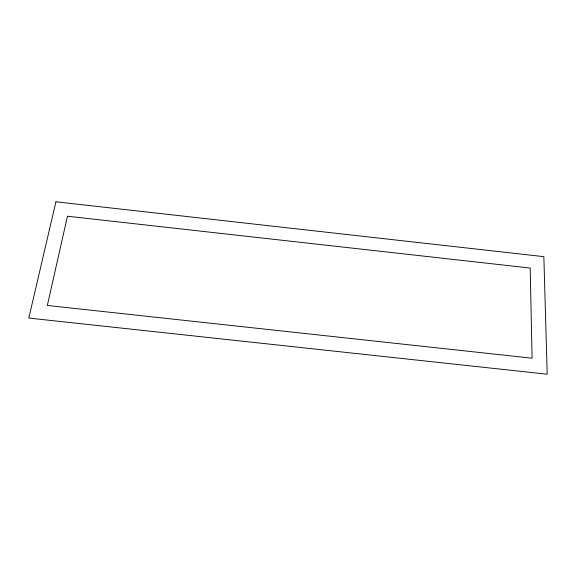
<?xml version="1.0" encoding="UTF-8"?>
<svg xmlns="http://www.w3.org/2000/svg" width="576" height="576" viewBox="0 0 576 576"><rect width="100%" height="100%" fill="white"/><g stroke="black" fill="none" stroke-linecap="round" stroke-linejoin="round"><path stroke-width="0.86" d="M67.457 216.223L47.347 305.46L532.094 358.207L530.179 268.049L67.457 216.223M55.922 201.794L28.8 318.067L547.2 374.206L543.852 256.658L55.922 201.794"/></g></svg>
